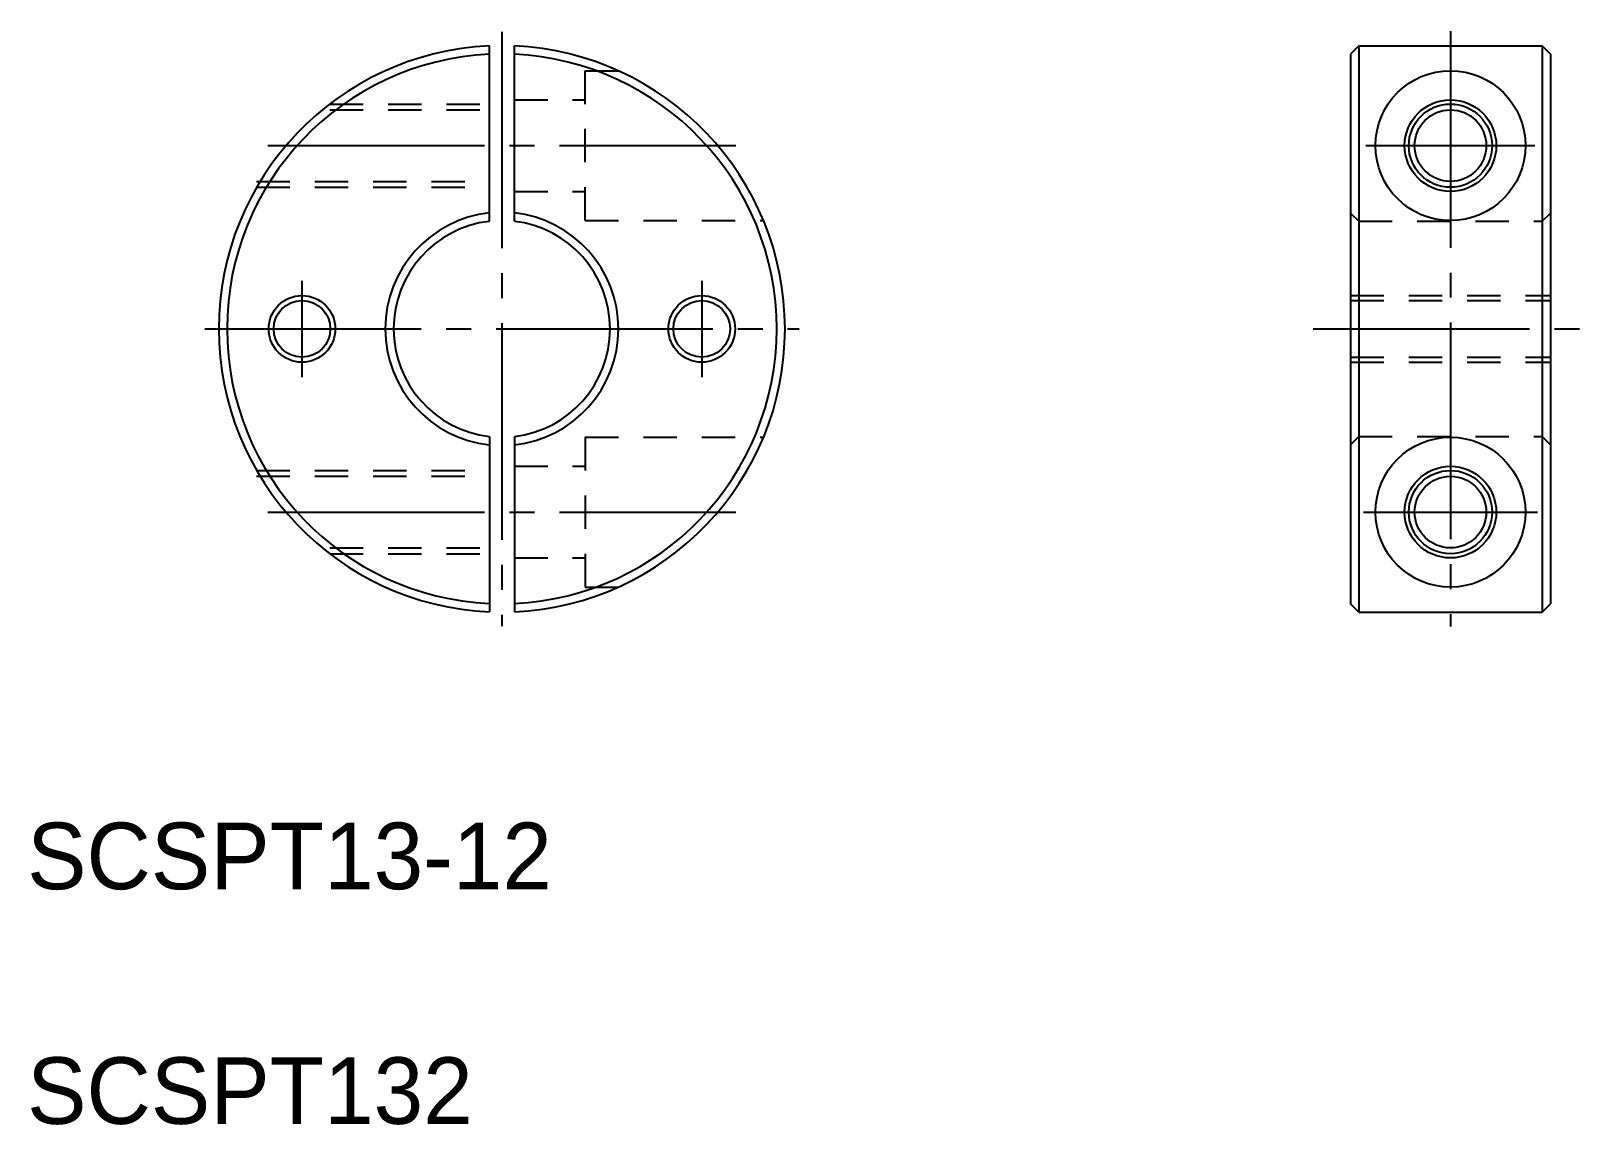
# Model space of a CAD drawing. Extents: x 85.5 to 179, y 101 to 166.6.
import ezdxf

# ---------------------------------------------------------------- set-up
doc = ezdxf.new("R2010")
doc.units = 0
doc.linetypes.add('CENTER', pattern=[17.5, 13, -1.5, 1.5, -1.5])
doc.linetypes.add('DASHED', pattern=[3.5, 2, -1.5])
doc.layers.get('0').update_dxf_attribs({"linetype": 'CONTINUOUS'})
doc.layers.add('CENTER', color=1, linetype='CENTER')

msp = doc.modelspace()

# ---------------------------------------------------------------- linework, layer by layer
at = {"color": 7, "linetype": 'CONTINUOUS'}
for p, q in [((113.023, 155.193), (113.023, 165.719)), ((114.523, 155.193), (114.523, 165.719)), ((165.226, 165.736), (164.726, 165.236)), ((165.226, 165.736), (165.226, 131.736)), ((165.226, 165.736), (176.226, 165.736)), ((176.226, 165.736), (176.226, 131.736)), ((176.226, 165.736), (176.726, 165.236)), ((164.726, 165.236), (164.726, 132.236)), ((176.726, 165.236), (176.726, 132.236)), ((113.023, 142.279), (113.023, 131.753)), ((114.523, 142.279), (114.523, 131.753)), ((165.226, 131.736), (164.726, 132.236)), ((176.226, 131.736), (176.726, 132.236)), ((165.226, 131.736), (176.226, 131.736))]:
    msp.add_line(p, q, dxfattribs=at)
at = {"color": 3, "linetype": 'DASHED'}
for p, q in [((118.773, 164.236), (120.755, 164.236)), ((118.773, 155.236), (118.773, 164.236)), ((103.441, 162.236), (113.023, 162.236)), ((103.441, 161.886), (113.023, 161.886)), ((114.523, 162.486), (118.773, 162.486)), ((99.05, 157.586), (113.023, 157.586)), ((99.05, 157.236), (113.023, 157.236)), ((114.523, 156.986), (118.773, 156.986)), ((118.773, 155.236), (129.481, 155.236)), ((164.726, 155.693), (165.226, 155.193)), ((165.226, 155.193), (176.226, 155.193)), ((176.226, 155.193), (176.726, 155.693)), ((164.726, 150.736), (176.726, 150.736)), ((164.726, 150.436), (176.726, 150.436)), ((164.726, 147.036), (176.726, 147.036)), ((164.726, 146.736), (176.726, 146.736)), ((118.773, 142.236), (129.481, 142.236)), ((118.773, 142.236), (118.773, 133.236)), ((164.726, 141.779), (165.226, 142.279)), ((165.226, 142.279), (176.226, 142.279)), ((176.226, 142.279), (176.726, 141.779)), ((99.05, 140.236), (113.023, 140.236)), ((114.523, 140.486), (118.773, 140.486)), ((99.05, 139.886), (113.023, 139.886)), ((103.441, 135.586), (113.023, 135.586)), ((103.441, 135.236), (113.023, 135.236)), ((114.523, 134.986), (118.773, 134.986)), ((118.773, 133.236), (120.755, 133.236))]:
    msp.add_line(p, q, dxfattribs=at)
for p, q in [((176.726, 156.986), (176.726, 156.986)), ((176.726, 148.736), (176.726, 148.736))]:
    msp.add_line(p, q)
for centre, radius in [((170.726, 159.736), 4.5), ((170.726, 159.736), 2.75), ((170.726, 159.736), 2.15), ((101.773, 148.736), 2), ((125.773, 148.736), 2), ((101.773, 148.736), 1.7), ((125.773, 148.736), 1.7), ((170.726, 137.736), 4.5), ((170.726, 137.736), 2.75), ((170.726, 137.736), 2.15)]:
    msp.add_circle(centre, radius)
at = {"color": 3}
for centre in [(170.726, 159.736), (170.726, 137.736)]:
    msp.add_circle(centre, 2.5, dxfattribs=at)
at = {"color": 7, "linetype": 'CONTINUOUS'}
for radius, start, end in [(17, 92.52857, 267.47144), (17, 272.52857, 87.47142), (16.5, 92.60525, 267.39475), (16.5, 272.60525, 87.39475), (7, 96.15064, 263.84936), (6.5, 96.62581, 263.3742), (7, 276.15064, 83.84936), (6.5, 276.62581, 83.37419)]:
    msp.add_arc((113.773, 148.736), radius, start, end, dxfattribs=at)
at = {"layer": 'CENTER', "color": 1, "linetype": 'CENTER'}
for p, q in [((113.773, 166.577), (113.773, 130.895)), ((170.726, 166.611), (170.726, 130.861)), ((99.727, 159.736), (127.819, 159.736)), ((165.654, 159.736), (175.798, 159.736)), ((101.773, 151.629), (101.773, 145.843)), ((125.773, 151.629), (125.773, 145.843)), ((95.932, 148.736), (131.613, 148.736)), ((162.476, 148.736), (178.976, 148.736)), ((99.727, 137.736), (127.819, 137.736)), ((165.496, 137.736), (175.957, 137.736))]:
    msp.add_line(p, q, dxfattribs=at)

# ---------------------------------------------------------------- texts
for s, p in [('SCSPT13-12', (85.267, 115.096)), ('SCSPT132', (85.267, 101.007))]:
    msp.add_text(s, height=4).set_placement(p)

doc.saveas('drawing.dxf')
